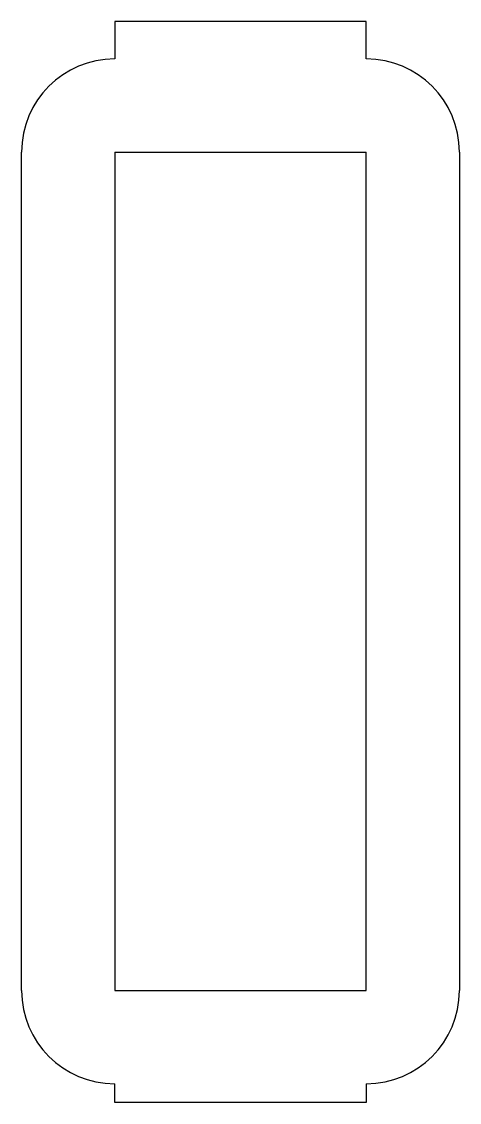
# Model space of a CAD drawing. Header units: millimetres. Extents: x -5 to 18.5, y -6 to 52.
import ezdxf

# ---------------------------------------------------------------- set-up
doc = ezdxf.new("R2010")
doc.units = ezdxf.units.MM
doc.layers.get('0').update_dxf_attribs({"linetype": 'CONTINUOUS'})

msp = doc.modelspace()

# ---------------------------------------------------------------- linework, layer by layer
for p, q in [((13.5, 52), (0, 52)), ((0, 52), (0, 51)), ((13.5, 51), (13.5, 52)), ((0, 51), (0, 50)), ((13.5, 50), (13.5, 51)), ((-5, 0), (-5, 45)), ((0, 45), (0, 0)), ((0, 45), (13.5, 45)), ((13.5, 0), (13.5, 45)), ((18.5, 45), (18.5, 0)), ((0, 0), (13.5, 0)), ((0, -6), (0, -5)), ((13.5, -5), (13.5, -6)), ((13.5, -6), (0, -6))]:
    msp.add_line(p, q)
for centre, start, end in [((0, 45), 90, 180), ((13.5, 45), 0, 90), ((0, 0), 180, 270), ((13.5, 0), -90, 0)]:
    msp.add_arc(centre, 5, start, end)

doc.saveas('drawing.dxf')
